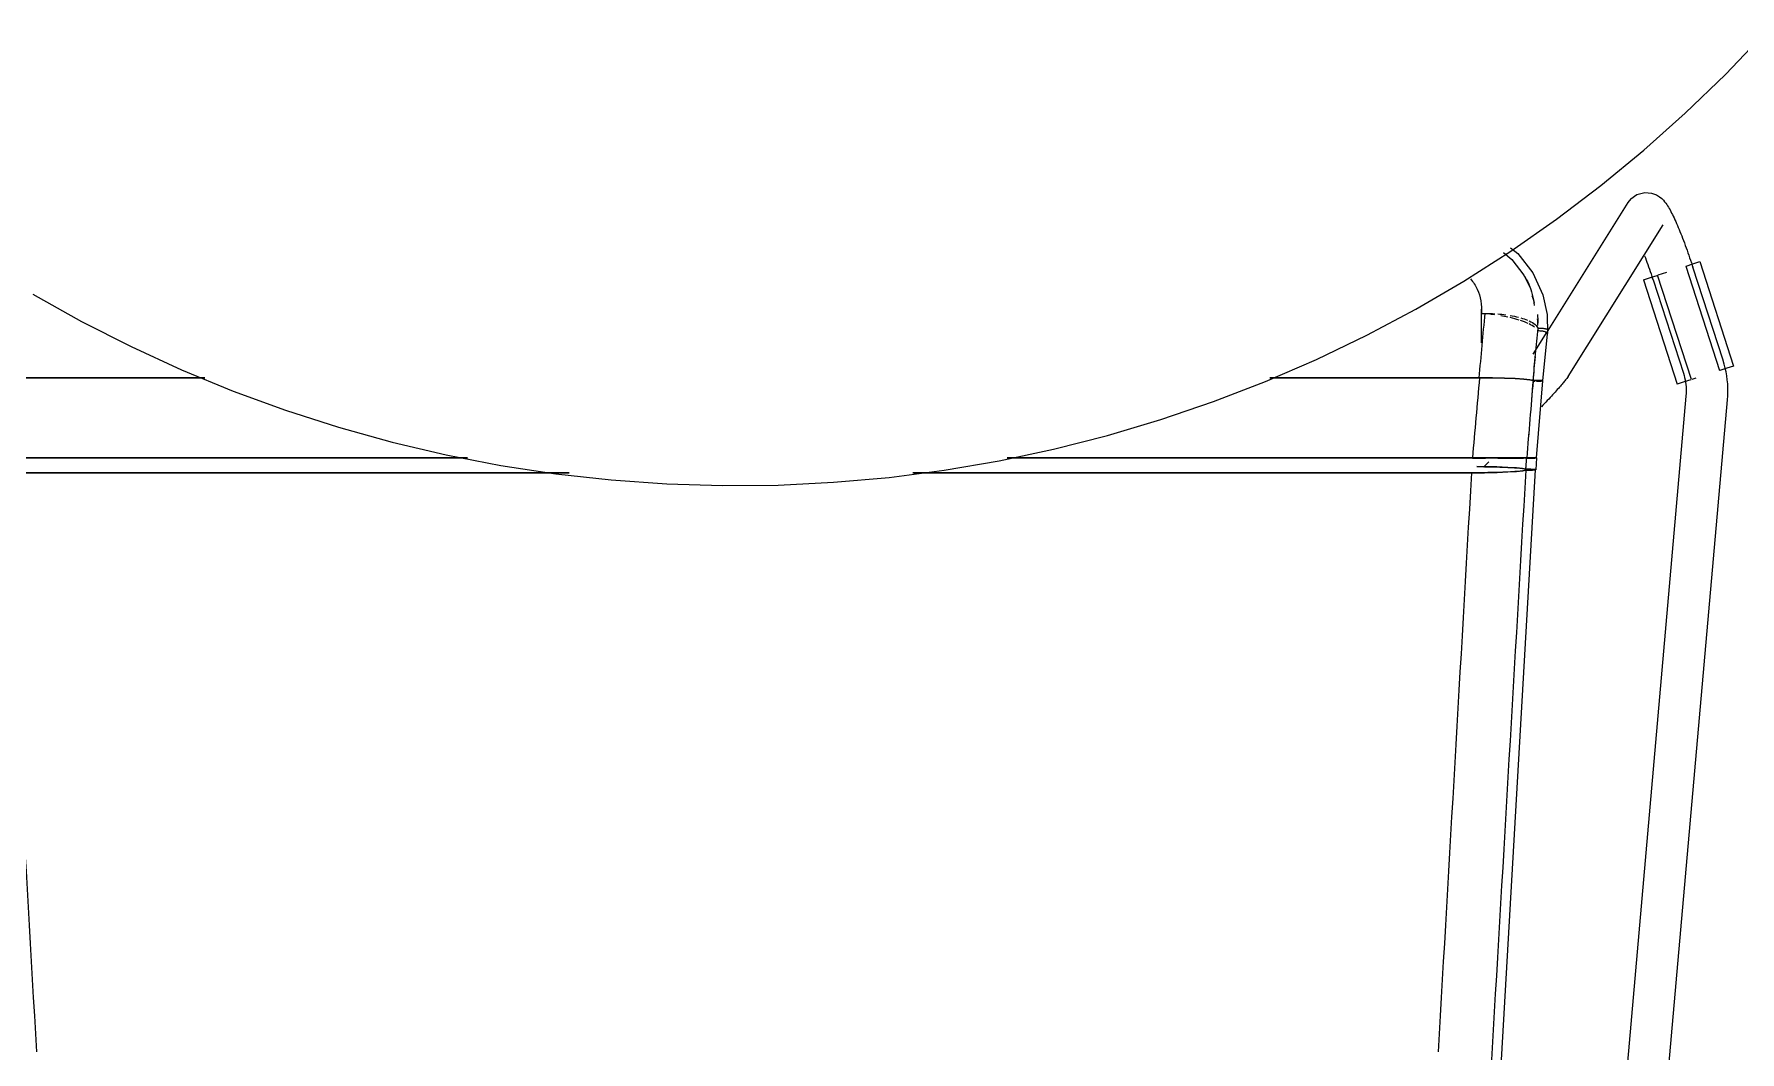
# Model space of a CAD drawing. Header units: millimetres. Extents: x 155927 to 326028, y -36033 to 97293.
# Drawn here: x 157095.2 to 157585.4, y 11742.4 to 12035 of the extents above; entities that cross this region are included whole.
import ezdxf

# ---------------------------------------------------------------- set-up
doc = ezdxf.new("R2010")
doc.units = ezdxf.units.MM
doc.header["$MEASUREMENT"] = 0
doc.layers.add('I-FURN', color=8, linetype='CONTINUOUS', lineweight=9)

msp = doc.modelspace()

# ---------------------------------------------------------------- linework, layer by layer
at = {"layer": 'I-FURN'}
for p, q in [((157581.2, 12023.39), (157592.24, 12034.97)), ((157569.7, 12012.26), (157581.2, 12023.39)), ((157557.77, 12001.61), (157569.7, 12012.26)), ((157545.42, 11991.43), (157557.77, 12001.61)), ((157532.68, 11981.76), (157545.42, 11991.43)), ((157553.17, 11986.53), (157530.14, 11949.76)), ((157554.07, 11987.65), (157553.17, 11986.53)), ((157554.07, 11987.65), (157555.8, 11988.88)), ((157555.8, 11988.88), (157558.03, 11989.46)), ((157558.03, 11989.46), (157560, 11989.29)), ((157560, 11989.29), (157561.38, 11988.77)), ((157561.38, 11988.77), (157562.29, 11988.2)), ((157562.29, 11988.2), (157562.92, 11987.68)), ((157562.92, 11987.68), (157563.39, 11987.22)), ((157563.39, 11987.22), (157563.76, 11986.79)), ((157563.76, 11986.79), (157564.07, 11986.39)), ((157564.07, 11986.39), (157564.35, 11986)), ((157564.35, 11986), (157564.6, 11985.61)), ((157519.56, 11972.6), (157532.68, 11981.76)), ((157564.6, 11985.61), (157564.84, 11985.22)), ((157564.84, 11985.22), (157565.08, 11984.82)), ((157565.08, 11984.82), (157565.31, 11984.41)), ((157565.31, 11984.41), (157565.54, 11983.98)), ((157565.54, 11983.98), (157565.77, 11983.54)), ((157565.77, 11983.54), (157566, 11983.09)), ((157566, 11983.09), (157566.23, 11982.61)), ((157566.23, 11982.61), (157566.46, 11982.12)), ((157566.46, 11982.12), (157566.7, 11981.61)), ((157566.7, 11981.61), (157566.93, 11981.08)), ((157566.93, 11981.08), (157567.17, 11980.54)), ((157536.04, 11936.57), (157563.34, 11980.16)), ((157567.17, 11980.54), (157567.42, 11979.98)), ((157567.42, 11979.98), (157567.66, 11979.4)), ((157567.66, 11979.4), (157567.91, 11978.8)), ((157567.91, 11978.8), (157568.16, 11978.19)), ((157568.16, 11978.19), (157568.41, 11977.57)), ((157568.41, 11977.57), (157568.66, 11976.93)), ((157568.66, 11976.93), (157568.91, 11976.27)), ((157568.91, 11976.27), (157569.17, 11975.61)), ((157506.08, 11963.98), (157519.56, 11972.6)), ((157517.47, 11972.15), (157519.81, 11970.19)), ((157519.49, 11973.5), (157521.55, 11971.86)), ((157521.55, 11971.86), (157525.88, 11966.33)), ((157557.98, 11971.27), (157558.21, 11970.65)), ((157569.17, 11975.61), (157569.42, 11974.93)), ((157569.42, 11974.93), (157569.68, 11974.24)), ((157569.68, 11974.24), (157569.93, 11973.54)), ((157569.93, 11973.54), (157570.19, 11972.84)), ((157570.19, 11972.84), (157570.44, 11972.12)), ((157570.44, 11972.12), (157570.69, 11971.4)), ((157570.69, 11971.4), (157570.94, 11970.67)), ((157519.81, 11970.19), (157523.31, 11965.62)), ((157558.21, 11970.65), (157558.45, 11970.01)), ((157558.45, 11970.01), (157558.68, 11969.37)), ((157558.68, 11969.37), (157558.92, 11968.71)), ((157558.92, 11968.71), (157559.15, 11968.04)), ((157559.15, 11968.04), (157559.39, 11967.37)), ((157559.39, 11967.37), (157559.62, 11966.69)), ((157559.62, 11966.69), (157559.85, 11966.01)), ((157564.32, 11966.48), (157561.84, 11965.68)), ((157569.81, 11968.26), (157579.5, 11938.25)), ((157569.93, 11968.29), (157571.9, 11968.93)), ((157570.94, 11970.67), (157571.19, 11969.94)), ((157571.19, 11969.94), (157571.44, 11969.2)), ((157571.44, 11969.2), (157571.68, 11968.46)), ((157571.68, 11968.46), (157571.83, 11968.01)), ((157580.54, 11941.19), (157571.83, 11968.01)), ((157571.9, 11968.93), (157573.86, 11969.56)), ((157573.86, 11969.56), (157583.54, 11939.55)), ((157492.27, 11955.9), (157506.08, 11963.98)), ((157523.31, 11965.62), (157525.22, 11961.93)), ((157525.88, 11966.33), (157528.79, 11960.01)), ((157557.7, 11964.35), (157559.65, 11964.98)), ((157557.7, 11964.35), (157567.39, 11934.34)), ((157559.65, 11964.98), (157561.62, 11965.61)), ((157559.85, 11966.01), (157560.08, 11965.32)), ((157560.08, 11965.32), (157560.31, 11964.63)), ((157560.31, 11964.63), (157560.42, 11964.3)), ((157560.42, 11964.3), (157569.13, 11937.49)), ((157571.43, 11935.64), (157561.74, 11965.65)), ((157094.79, 11960.2), (157108.75, 11952.37)), ((157528.79, 11960.01), (157530, 11954.37)), ((157108.75, 11952.37), (157123.01, 11945.12)), ((157478.15, 11948.39), (157492.27, 11955.9)), ((157511.09, 11954.69), (157512.14, 11954.69)), ((157511.15, 11946.18), (157511.15, 11955.93)), ((157530, 11954.37), (157530.09, 11948.91)), ((157463.74, 11941.44), (157478.15, 11948.39)), ((157529.91, 11949.39), (157525.87, 11942.95)), ((157528.79, 11935.31), (157530.21, 11949.8)), ((157123.01, 11945.12), (157137.54, 11938.44)), ((157137.54, 11938.44), (157152.34, 11932.34)), ((157449.06, 11935.07), (157463.74, 11941.44)), ((157569.13, 11937.49), (157569.32, 11936.85)), ((157581.59, 11938.92), (157579.62, 11938.29)), ((157580.56, 11941.15), (157580.54, 11941.19)), ((157580.89, 11940.05), (157580.56, 11941.15)), ((157581.17, 11938.95), (157580.89, 11940.05)), ((157581.41, 11937.83), (157581.17, 11938.95)), ((157581.61, 11936.7), (157581.41, 11937.83)), ((157583.54, 11939.55), (157581.59, 11938.92)), ((157144.24, 11936.14), (157084.12, 11936.14)), ((157084.12, 11936.14), (157144.24, 11936.14)), ((157152.34, 11932.34), (157167.36, 11926.84)), ((157434.14, 11929.3), (157449.06, 11935.07)), ((157510.44, 11936.14), (157450.32, 11936.14)), ((157450.32, 11936.14), (157510.44, 11936.14)), ((157514.2, 11936.11), (157510.44, 11936.14)), ((157510.56, 11936.14), (157514.2, 11936.11)), ((157514.29, 11936.11), (157517.74, 11936.04)), ((157517.73, 11936.04), (157514.3, 11936.11)), ((157520.83, 11935.92), (157517.73, 11936.04)), ((157517.8, 11936.04), (157520.84, 11935.92)), ((157523.31, 11935.77), (157520.83, 11935.92)), ((157520.87, 11935.92), (157523.31, 11935.77)), ((157525.05, 11935.59), (157523.31, 11935.77)), ((157523.33, 11935.77), (157525.05, 11935.59)), ((157525.05, 11935.59), (157525.93, 11935.4)), ((157525.94, 11935.4), (157525.05, 11935.59)), ((157525.93, 11935.4), (157526.4, 11935.41)), ((157526.41, 11935.41), (157525.94, 11935.4)), ((157525.95, 11935.21), (157526.42, 11935.21)), ((157526.42, 11935.21), (157525.95, 11935.21)), ((157526.4, 11935.41), (157526.9, 11935.41)), ((157526.91, 11935.41), (157526.41, 11935.41)), ((157526.9, 11935.41), (157527.39, 11935.41)), ((157527.4, 11935.41), (157526.91, 11935.41)), ((157526.92, 11935.2), (157527.41, 11935.21)), ((157527.41, 11935.21), (157526.92, 11935.2)), ((157526.96, 11913.11), (157528.78, 11935.31)), ((157527.39, 11935.41), (157527.85, 11935.4)), ((157527.85, 11935.4), (157527.4, 11935.41)), ((157527.41, 11935.21), (157527.86, 11935.22)), ((157527.86, 11935.22), (157527.41, 11935.21)), ((157528.23, 11935.38), (157527.85, 11935.4)), ((157527.85, 11935.4), (157528.23, 11935.38)), ((157527.86, 11935.22), (157528.24, 11935.24)), ((157528.24, 11935.24), (157527.86, 11935.22)), ((157528.53, 11935.36), (157528.23, 11935.38)), ((157528.23, 11935.38), (157528.53, 11935.36)), ((157528.24, 11935.24), (157528.54, 11935.26)), ((157528.53, 11935.26), (157528.24, 11935.24)), ((157528.72, 11935.33), (157528.53, 11935.36)), ((157528.72, 11935.28), (157528.53, 11935.26)), ((157528.54, 11935.26), (157528.72, 11935.28)), ((157528.72, 11935.33), (157528.78, 11935.31)), ((157528.79, 11935.31), (157528.72, 11935.33)), ((157528.72, 11935.28), (157528.79, 11935.31)), ((157528.78, 11935.31), (157528.72, 11935.28)), ((157532.27, 11932.07), (157531.93, 11931.69)), ((157532.6, 11932.44), (157532.27, 11932.07)), ((157532.91, 11932.79), (157532.6, 11932.44)), ((157533.22, 11933.12), (157532.91, 11932.79)), ((157533.5, 11933.45), (157533.22, 11933.12)), ((157533.78, 11933.75), (157533.5, 11933.45)), ((157534.03, 11934.05), (157533.78, 11933.75)), ((157534.28, 11934.33), (157534.03, 11934.05)), ((157534.51, 11934.6), (157534.28, 11934.33)), ((157534.72, 11934.85), (157534.51, 11934.6)), ((157534.92, 11935.09), (157534.72, 11934.85)), ((157535.11, 11935.32), (157534.92, 11935.09)), ((157535.29, 11935.54), (157535.11, 11935.32)), ((157535.47, 11935.76), (157535.29, 11935.54)), ((157535.64, 11935.99), (157535.47, 11935.76)), ((157535.82, 11936.25), (157535.64, 11935.99)), ((157536.04, 11936.57), (157535.82, 11936.25)), ((157569.34, 11934.97), (157567.39, 11934.34)), ((157569.32, 11936.85), (157569.49, 11936.21)), ((157571.31, 11935.61), (157569.34, 11934.97)), ((157569.49, 11936.21), (157569.63, 11935.56)), ((157569.63, 11935.56), (157569.74, 11934.91)), ((157569.74, 11934.91), (157569.83, 11934.26)), ((157569.83, 11934.26), (157569.9, 11933.6)), ((157569.9, 11933.6), (157569.93, 11932.94)), ((157569.94, 11932.27), (157569.92, 11931.61)), ((157569.93, 11932.94), (157569.94, 11932.27)), ((157572.69, 11936.05), (157571.53, 11935.68)), ((157581.76, 11935.57), (157581.61, 11936.7)), ((157581.87, 11934.43), (157581.76, 11935.57)), ((157581.93, 11933.29), (157581.87, 11934.43)), ((157581.91, 11931.01), (157581.94, 11932.15)), ((157581.94, 11932.15), (157581.93, 11933.29)), ((157419, 11924.13), (157434.14, 11929.3)), ((157528.76, 11928.27), (157528.32, 11927.8)), ((157529.19, 11928.73), (157528.76, 11928.27)), ((157529.61, 11929.18), (157529.19, 11928.73)), ((157530.03, 11929.63), (157529.61, 11929.18)), ((157530.43, 11930.06), (157530.03, 11929.63)), ((157530.82, 11930.49), (157530.43, 11930.06)), ((157531.2, 11930.9), (157530.82, 11930.49)), ((157531.57, 11931.3), (157531.2, 11930.9)), ((157531.93, 11931.69), (157531.57, 11931.3)), ((157569.88, 11930.92), (157532.58, 11506.42)), ((157542.88, 11486.55), (157581.83, 11929.87)), ((157569.92, 11931.61), (157569.88, 11930.95)), ((157569.88, 11930.95), (157569.88, 11930.92)), ((157581.83, 11929.87), (157581.91, 11931.01)), ((157167.36, 11926.84), (157182.59, 11921.95)), ((157403.67, 11919.56), (157419, 11924.13)), ((157182.59, 11921.95), (157198.01, 11917.67)), ((157198.01, 11917.67), (157213.58, 11914.01)), ((157388.16, 11915.62), (157403.67, 11919.56)), ((157086.06, 11913.17), (157219.7, 11913.17)), ((157219.7, 11913.17), (157086.06, 11913.17)), ((157213.58, 11914.01), (157229.29, 11910.98)), ((157372.51, 11912.3), (157388.16, 11915.62)), ((157374.76, 11913.17), (157508.5, 11913.17)), ((157508.5, 11913.17), (157374.76, 11913.17)), ((157508.5, 11913.17), (157512.28, 11913.17)), ((157512.28, 11913.17), (157508.5, 11913.17)), ((157512.29, 11913.04), (157508.51, 11913.04)), ((157508.51, 11913.04), (157512.29, 11913.04)), ((157512.28, 11913.17), (157515.85, 11913.16)), ((157515.85, 11913.16), (157512.28, 11913.17)), ((157518.97, 11913.06), (157515.84, 11913.05)), ((157515.85, 11913.16), (157518.98, 11913.15)), ((157518.98, 11913.15), (157515.85, 11913.16)), ((157515.85, 11913.05), (157518.97, 11913.06)), ((157521.46, 11913.07), (157518.97, 11913.06)), ((157518.97, 11913.06), (157521.47, 11913.07)), ((157521.49, 11913.14), (157518.98, 11913.15)), ((157518.99, 11913.15), (157521.48, 11913.14)), ((157523.22, 11913.08), (157521.46, 11913.07)), ((157521.47, 11913.07), (157523.22, 11913.08)), ((157521.49, 11913.14), (157523.23, 11913.13)), ((157523.24, 11913.13), (157521.49, 11913.14)), ((157523.23, 11913.13), (157524.12, 11913.11)), ((157524.12, 11913.11), (157523.24, 11913.13)), ((157524.58, 11913.1), (157524.11, 11913.1)), ((157524.12, 11913.11), (157524.59, 11913.11)), ((157524.59, 11913.11), (157524.12, 11913.11)), ((157524.12, 11913.1), (157524.59, 11913.1)), ((157525.08, 11913.1), (157524.58, 11913.1)), ((157524.59, 11913.11), (157525.09, 11913.11)), ((157525.09, 11913.11), (157524.59, 11913.11)), ((157524.59, 11913.1), (157525.08, 11913.1)), ((157525.57, 11913.1), (157525.08, 11913.1)), ((157525.08, 11913.1), (157525.57, 11913.1)), ((157525.09, 11913.11), (157525.58, 11913.11)), ((157525.58, 11913.11), (157525.09, 11913.11)), ((157526.02, 11913.1), (157525.57, 11913.1)), ((157525.57, 11913.1), (157526.03, 11913.1)), ((157525.58, 11913.11), (157526.03, 11913.11)), ((157526.03, 11913.11), (157525.58, 11913.11)), ((157526.41, 11913.1), (157526.02, 11913.1)), ((157526.03, 11913.11), (157526.41, 11913.11)), ((157526.41, 11913.11), (157526.03, 11913.11)), ((157526.03, 11913.1), (157526.41, 11913.1)), ((157526.41, 11913.11), (157526.7, 11913.11)), ((157526.71, 11913.11), (157526.41, 11913.11)), ((157526.96, 11913.11), (157526.69, 11909.75)), ((157526.89, 11913.11), (157526.96, 11913.11)), ((157526.96, 11913.11), (157526.89, 11913.1)), ((157526.89, 11913.1), (157526.96, 11913.11)), ((157526.96, 11913.11), (157526.89, 11913.11)), ((157086.33, 11908.85), (157248.93, 11908.85)), ((157248.93, 11908.85), (157086.33, 11908.85)), ((157229.29, 11910.98), (157245.11, 11908.57)), ((157245.11, 11908.57), (157261.01, 11906.81)), ((157324.94, 11906.11), (157340.87, 11907.54)), ((157340.87, 11907.54), (157356.74, 11909.6)), ((157347.66, 11908.85), (157508.23, 11908.85)), ((157508.23, 11908.85), (157347.66, 11908.85)), ((157356.74, 11909.6), (157372.51, 11912.3)), ((157507.4, 11577.84), (157526.68, 11909.75)), ((157508.23, 11908.85), (157512.02, 11908.88)), ((157512.02, 11910.61), (157509.77, 11910.64)), ((157511.72, 11910.49), (157513.19, 11912.02)), ((157515.57, 11910.54), (157512.02, 11910.61)), ((157512.02, 11908.88), (157515.58, 11908.96)), ((157518.69, 11910.41), (157515.57, 11910.54)), ((157515.58, 11908.96), (157518.71, 11909.08)), ((157521.19, 11910.25), (157518.69, 11910.41)), ((157518.71, 11909.08), (157521.21, 11909.24)), ((157522.94, 11910.06), (157521.19, 11910.25)), ((157521.21, 11909.24), (157522.96, 11909.44)), ((157523.84, 11909.85), (157522.94, 11910.06)), ((157522.96, 11909.44), (157523.85, 11909.65)), ((157524.31, 11909.86), (157523.84, 11909.85)), ((157523.85, 11909.65), (157524.32, 11909.64)), ((157524.81, 11909.86), (157524.31, 11909.86)), ((157524.32, 11909.64), (157524.82, 11909.64)), ((157525.3, 11909.85), (157524.81, 11909.86)), ((157524.82, 11909.64), (157525.31, 11909.64)), ((157525.75, 11909.84), (157525.3, 11909.85)), ((157525.31, 11909.64), (157525.76, 11909.65)), ((157526.13, 11909.82), (157525.75, 11909.84)), ((157525.76, 11909.65), (157526.14, 11909.67)), ((157526.43, 11909.8), (157526.13, 11909.82)), ((157526.14, 11909.67), (157526.43, 11909.69)), ((157526.62, 11909.78), (157526.43, 11909.8)), ((157526.43, 11909.69), (157526.62, 11909.72)), ((157526.68, 11909.75), (157526.62, 11909.78)), ((157526.62, 11909.72), (157526.68, 11909.75)), ((157261.01, 11906.81), (157276.97, 11905.67)), ((157276.97, 11905.67), (157292.96, 11905.18)), ((157292.96, 11905.18), (157308.96, 11905.33)), ((157308.96, 11905.33), (157324.94, 11906.11))]:
    msp.add_line(p, q, dxfattribs=at)
for points, knots in [([(157507.98, 11964.58), (157508.75, 11963.68), (157510.68, 11960.68), (157511.31, 11957.08), (157511.09, 11954.69)], [0.5, 0.5, 0.5, 0.5, 0.6666667, 1, 1, 1, 1]), ([(157523.31, 11965.6), (157523.82, 11964.78), (157525.4, 11962.05), (157526, 11959.07), (157526.28, 11956.97)], [-0.4024189, -0.4024189, -0.4024189, -0.4024189, -0.3333333, -0.1789981, -0.1789981, -0.1789981, -0.1789981]), ([(157527.37, 11950.36), (157527.52, 11950.38), (157527.8, 11950.41), (157528.23, 11950.42), (157528.6, 11950.41), (157528.89, 11950.39), (157529.16, 11950.36), (157529.41, 11950.31), (157529.64, 11950.24), (157529.83, 11950.18), (157530.03, 11950.08), (157530.13, 11949.99), (157530.16, 11949.95)], [0, 0, 0, 0, 0.0555556, 0.1111111, 0.1666667, 0.1944444, 0.2222222, 0.2777778, 0.3055556, 0.3333333, 0.3888889, 0.4444444, 0.4444444, 0.4444444, 0.4444444]), ([(157523.85, 11909.65), (157523.57, 11909.5), (157522.19, 11909.29), (157518.83, 11909.07), (157515.66, 11908.95), (157512.06, 11908.87), (157509.51, 11908.85), (157508.23, 11908.85)], [-1, -1, -1, -1, -0.666667, -0.5, -0.333333, -0.166667, 0, 0, 0, 0]), ([(157509.77, 11910.64), (157511.8, 11910.62), (157515.02, 11910.57), (157518.81, 11910.42), (157522.16, 11910.2), (157523.55, 11909.99), (157523.84, 11909.85)], [-0.9335619, -0.9335619, -0.9335619, -0.9335619, -0.6666667, -0.5, -0.3333333, 0, 0, 0, 0]), ([(157526.69, 11909.75), (157526.69, 11909.73), (157526.55, 11909.7), (157526.16, 11909.67), (157525.77, 11909.65), (157525.32, 11909.64), (157524.82, 11909.64), (157524.32, 11909.64), (157524, 11909.64), (157523.85, 11909.65)], [-0.498493, -0.498493, -0.498493, -0.498493, -0.375, -0.3125, -0.25, -0.1875, -0.125, -0.0625, 0, 0, 0, 0])]:
    msp.add_open_spline(points, degree=3, knots=knots, dxfattribs=at)
for points in [[(157526.4, 11957.6), (157526.2, 11958.33), (157525.97, 11959.04), (157525.7, 11959.75)], [(157510.44, 11936.14), (157510.75, 11939.27), (157511.34, 11945.52), (157511.88, 11951.66), (157512.14, 11954.69)], [(157511.14, 11956.21), (157511.15, 11955.7), (157511.14, 11955.2), (157511.09, 11954.69)], [(157512.14, 11954.69), (157513.09, 11954.68), (157514.02, 11954.65), (157514.93, 11954.59)], [(157514.98, 11954.27), (157514.5, 11954.34), (157514.03, 11954.39), (157513.55, 11954.44)], [(157515.86, 11954.52), (157516.61, 11954.46), (157517.36, 11954.38), (157518.08, 11954.28)], [(157518.66, 11953.62), (157518.02, 11953.76), (157517.36, 11953.9), (157516.68, 11954.02)], [(157521.92, 11952.77), (157521.12, 11953.02), (157520.24, 11953.25), (157519.32, 11953.47)], [(157519.34, 11954.09), (157520.18, 11953.94), (157520.99, 11953.78), (157521.73, 11953.59)], [(157524.54, 11951.78), (157523.91, 11952.08), (157523.17, 11952.35), (157522.35, 11952.62)], [(157522.39, 11953.41), (157523.12, 11953.2), (157523.76, 11952.97), (157524.36, 11952.72)], [(157526.36, 11950.71), (157525.95, 11951.03), (157525.43, 11951.36), (157524.79, 11951.67)], [(157524.83, 11952.52), (157525.52, 11952.2), (157526.66, 11951.5), (157527.23, 11950.75), (157527.37, 11950.36)], [(157527.2, 11954.35), (157527.28, 11953.54), (157527.29, 11952.71), (157527.29, 11951.88)], [(157527.33, 11951.18), (157527.32, 11951.84), (157527.29, 11952.49), (157527.22, 11953.13)], [(157525.94, 11935.4), (157526.18, 11937.93), (157526.66, 11942.96), (157527.13, 11947.91), (157527.37, 11950.36)], [(157530.03, 11949.05), (157529.99, 11949.1), (157529.86, 11949.19), (157529.57, 11949.32), (157529.18, 11949.44), (157528.72, 11949.53), (157528.23, 11949.6), (157527.73, 11949.63), (157527.42, 11949.63), (157527.27, 11949.62)], [(157525.95, 11935.21), (157526.19, 11937.59), (157526.42, 11939.95), (157526.66, 11942.3)], [(157510.56, 11936.14), (157510.21, 11932.32), (157509.87, 11928.49), (157509.53, 11924.66)], [(157525.93, 11935.4), (157525.63, 11931.69), (157525.03, 11924.27), (157524.42, 11916.83), (157524.12, 11913.11)], [(157525.95, 11935.21), (157525.65, 11931.57), (157525.34, 11927.92), (157525.04, 11924.26)], [(157509.53, 11924.66), (157509.18, 11920.83), (157508.84, 11917), (157508.5, 11913.17)], [(157524.74, 11920.65), (157524.71, 11920.24), (157524.67, 11919.83), (157524.64, 11919.42)], [(157523.84, 11909.85), (157523.89, 11910.39), (157523.98, 11911.47), (157524.07, 11912.56), (157524.11, 11913.1)], [(157523.85, 11909.65), (157523.9, 11910.23), (157523.99, 11911.38), (157524.08, 11912.54), (157524.12, 11913.11)], [(157095.92, 11742.36), (157092.72, 11797.82), (157089.52, 11853.33), (157086.33, 11908.85)], [(157508.23, 11908.85), (157505.04, 11853.33), (157501.84, 11797.8), (157498.65, 11742.36)], [(157523.85, 11909.65), (157520.63, 11854.24), (157514.19, 11743.48), (157507.75, 11632.89), (157504.53, 11577.65)], [(157523.84, 11909.85), (157524.44, 11909.86), (157525.95, 11909.86), (157526.69, 11909.79), (157526.69, 11909.75)]]:
    msp.add_open_spline(points, degree=3, dxfattribs=at)

doc.saveas('drawing.dxf')
